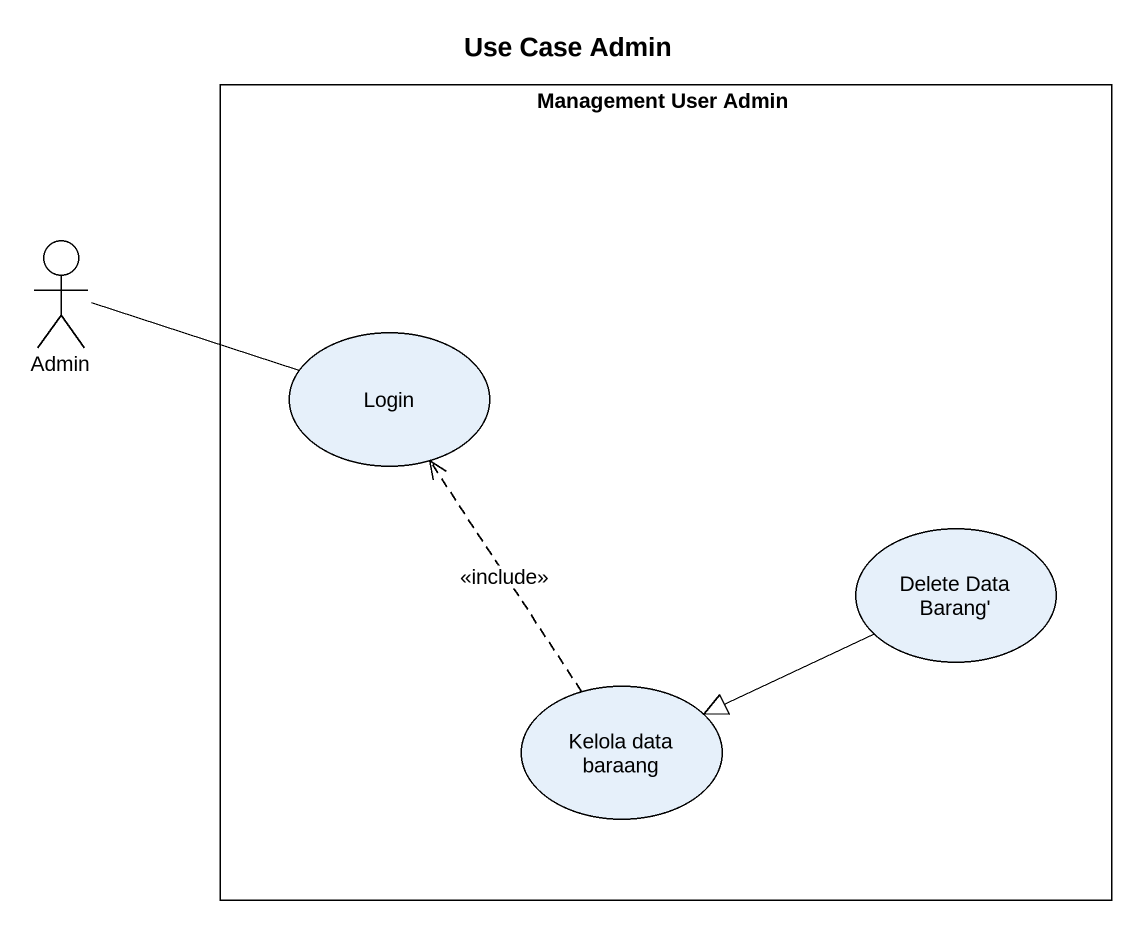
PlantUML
@startuml
title Use Case Admin
rectangle "Management User Admin" as Management_User_Admin {
  usecase Login
  usecase "Delete Data Barang'" as Delete_Data_Barang
  usecase "Kelola data baraang" as Kelola_data_baraang
}
actor Admin
Admin -right- Login
Delete_Data_Barang -left-|> Kelola_data_baraang
Kelola_data_baraang .up.> Login : <<include>>
@enduml
